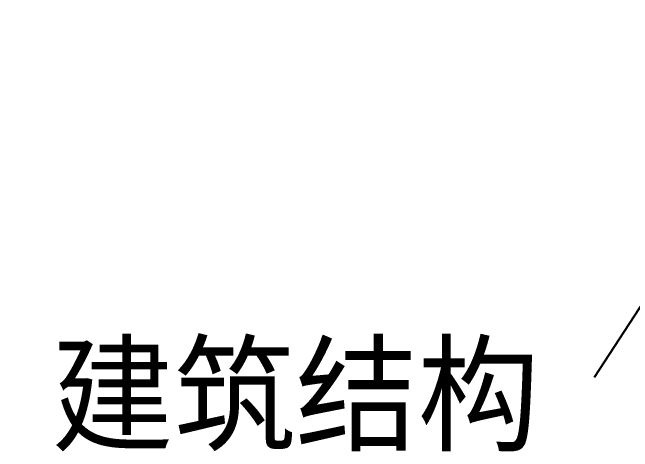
# Model space of a CAD drawing. Header units: metres. Extents: x 0 to 3549, y 0 to 4600.
# Drawn here: x 440.1 to 704.4, y 1363.5 to 1550.7 of the extents above; entities that cross this region are included whole.
import ezdxf

# ---------------------------------------------------------------- set-up
doc = ezdxf.new("R2010")
doc.units = ezdxf.units.M
for name, color, linetype in [('BH', 3, 'Continuous'), ('DIM', 3, 'Continuous'), ('TEXT', 3, 'Continuous')]:
    doc.layers.add(name, color=color, linetype=linetype)
doc.dimstyles.get("Standard").update_dxf_attribs({"dimtxt": 2.5, "dimasz": 2.5, "dimexe": 1.25, "dimexo": 0.625, "dimtad": 1, "dimcen": 2.5, "dimazin": 3, "dimtfac": 1, "dimtmove": 0, "dimatfit": 3})

msp = doc.modelspace()

# ---------------------------------------------------------------- hatches: boundary and pattern name
at = {"layer": 'BH'}
h = msp.add_hatch(dxfattribs=at)
h.set_pattern_fill('AR-CONC', scale=30)
h.paths.add_polyline_path([(440.06, 2059.28, 0.53), (1245.95, 1519.05, -0.14), (803.04, 2599.85, 0.3)])
h = msp.add_hatch(dxfattribs=at)
h.set_pattern_fill('ANSI31', scale=750)
h.paths.add_polyline_path([(803.04, 2599.85, 0.3), (440.06, 2059.28, 0.53), (1245.95, 1519.05, -0.14)])

# ---------------------------------------------------------------- linework, layer by layer
at = {"layer": 'DIM'}
msp.add_circle((1024.08, 2059.28), 584.02, dxfattribs=at)

# ---------------------------------------------------------------- texts
at = {"layer": 'TEXT'}
msp.add_text('建筑结构', height=40, dxfattribs=at).set_placement((456.75, 1367.88))

# ---------------------------------------------------------------- leaders
at = {"layer": 'DIM'}
msp.add_leader([(895.66, 1713.81), (688, 1395.11)], dimstyle='Standard', dxfattribs=at)

doc.saveas('drawing.dxf')
